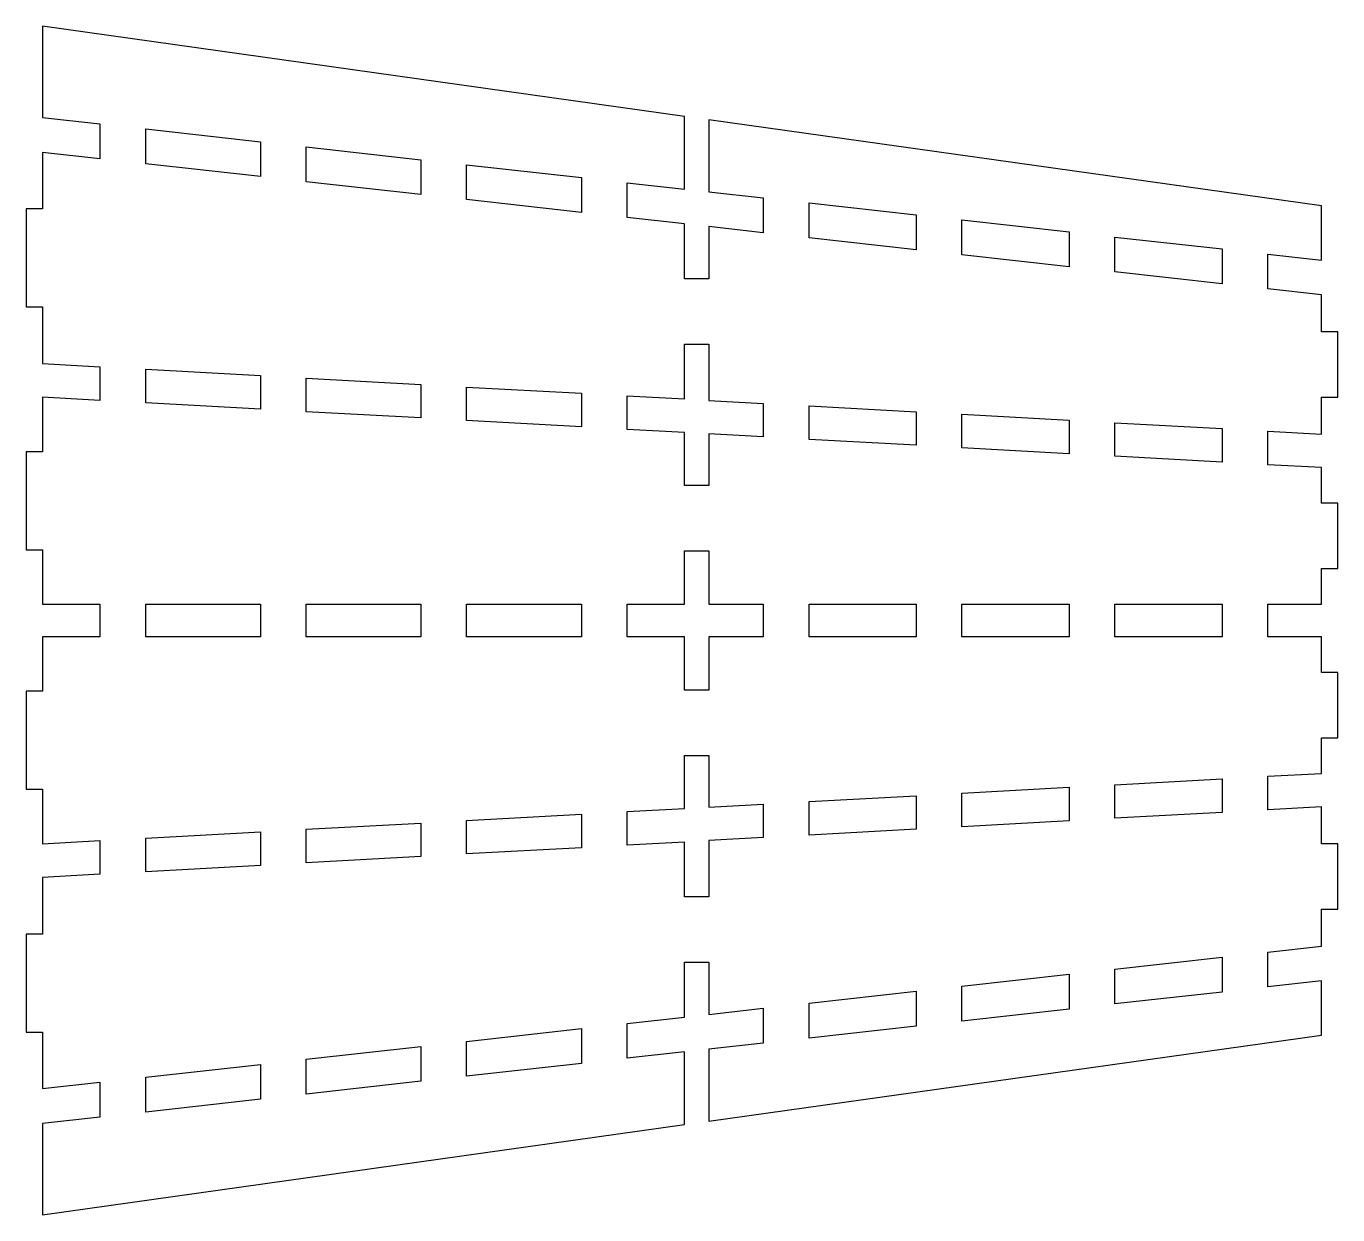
# Model space of a CAD drawing. Header units: inches. Extents: x -5.2 to 4.8, y -4.5 to 4.5.
import ezdxf

# ---------------------------------------------------------------- set-up
doc = ezdxf.new("R2010")
doc.units = ezdxf.units.IN
doc.header["$MEASUREMENT"] = 0

msp = doc.modelspace()

# ---------------------------------------------------------------- linework, layer by layer
for points in [[(4.27, 2.805), (4.68, 2.759), (4.68, 3.173), (-0.007, 3.832), (-0.007, 3.282), (0.41, 3.235), (0.41, 2.968), (-0.007, 3.015), (-0.007, 2.616), (-0.193, 2.616), (-0.193, 3.036), (-0.632, 3.084), (-0.632, 3.351), (-0.193, 3.302), (-0.193, 3.858), (-5.104, 4.548), (-5.104, 3.85), (-4.665, 3.801), (-4.665, 3.534), (-5.104, 3.583), (-5.104, 3.15), (-5.229, 3.15), (-5.229, 2.4), (-5.104, 2.4), (-5.104, 1.966), (-4.665, 1.942), (-4.665, 1.685), (-5.104, 1.709), (-5.104, 1.292), (-5.229, 1.292), (-5.229, 0.542), (-5.104, 0.542), (-5.104, 0.125), (-4.665, 0.125), (-4.665, -0.125), (-5.104, -0.125), (-5.104, -0.542), (-5.229, -0.542), (-5.229, -1.292), (-5.104, -1.292), (-5.104, -1.709), (-4.665, -1.685), (-4.665, -1.942), (-5.104, -1.966), (-5.104, -2.4), (-5.229, -2.4), (-5.229, -3.15), (-5.104, -3.15), (-5.104, -3.583), (-4.665, -3.534), (-4.665, -3.801), (-5.104, -3.85), (-5.104, -4.548), (-0.193, -3.858), (-0.193, -3.302), (-0.632, -3.351), (-0.632, -3.084), (-0.193, -3.036), (-0.193, -2.616), (-0.007, -2.616), (-0.007, -3.015), (0.41, -2.968), (0.41, -3.235), (-0.007, -3.282), (-0.007, -3.832), (4.68, -3.173), (4.68, -2.759), (4.27, -2.805), (4.27, -2.538), (4.68, -2.492), (4.68, -2.21), (4.805, -2.21), (4.805, -1.71), (4.68, -1.71), (4.68, -1.427), (4.27, -1.449), (4.27, -1.192), (4.68, -1.17), (4.68, -0.897), (4.805, -0.897), (4.805, -0.397), (4.68, -0.397), (4.68, -0.125), (4.27, -0.125), (4.27, 0.125), (4.68, 0.125), (4.68, 0.397), (4.805, 0.397), (4.805, 0.897), (4.68, 0.897), (4.68, 1.17), (4.27, 1.192), (4.27, 1.449), (4.68, 1.427), (4.68, 1.71), (4.805, 1.71), (4.805, 2.21), (4.68, 2.21), (4.68, 2.492), (4.27, 2.538)], [(-3.437, 3.397), (-4.315, 3.495), (-4.315, 3.762), (-3.437, 3.664)], [(-3.087, 3.358), (-3.087, 3.625), (-2.21, 3.527), (-2.21, 3.26)], [(-1.86, 3.221), (-1.86, 3.488), (-0.982, 3.39), (-0.982, 3.123)], [(1.58, 3.105), (1.58, 2.838), (0.76, 2.929), (0.76, 3.196)], [(1.93, 3.066), (2.75, 2.974), (2.75, 2.707), (1.93, 2.799)], [(3.92, 2.844), (3.92, 2.577), (3.1, 2.668), (3.1, 2.935)], [(-0.007, 2.116), (-0.007, 1.685), (0.41, 1.662), (0.41, 1.405), (-0.007, 1.428), (-0.007, 1.032), (-0.193, 1.032), (-0.193, 1.438), (-0.632, 1.463), (-0.632, 1.72), (-0.193, 1.696), (-0.193, 2.116)], [(-3.437, 1.874), (-3.437, 1.617), (-4.315, 1.666), (-4.315, 1.923)], [(-3.087, 1.855), (-2.21, 1.807), (-2.21, 1.55), (-3.087, 1.598)], [(-1.86, 1.787), (-0.982, 1.739), (-0.982, 1.482), (-1.86, 1.53)], [(1.58, 1.598), (1.58, 1.341), (0.76, 1.386), (0.76, 1.643)], [(1.93, 1.578), (2.75, 1.533), (2.75, 1.276), (1.93, 1.321)], [(3.92, 1.469), (3.92, 1.212), (3.1, 1.257), (3.1, 1.514)], [(0.41, 0.125), (0.41, -0.125), (-0.007, -0.125), (-0.007, -0.532), (-0.193, -0.532), (-0.193, -0.125), (-0.632, -0.125), (-0.632, 0.125), (-0.193, 0.125), (-0.193, 0.532), (-0.007, 0.532), (-0.007, 0.125)], [(-3.437, 0.125), (-3.437, -0.125), (-4.315, -0.125), (-4.315, 0.125)], [(-3.087, 0.125), (-2.21, 0.125), (-2.21, -0.125), (-3.087, -0.125)], [(-1.86, 0.125), (-0.982, 0.125), (-0.982, -0.125), (-1.86, -0.125)], [(1.58, 0.125), (1.58, -0.125), (0.76, -0.125), (0.76, 0.125)], [(1.93, 0.125), (2.75, 0.125), (2.75, -0.125), (1.93, -0.125)], [(3.92, 0.125), (3.92, -0.125), (3.1, -0.125), (3.1, 0.125)], [(-0.193, -2.116), (-0.193, -1.696), (-0.632, -1.72), (-0.632, -1.463), (-0.193, -1.438), (-0.193, -1.032), (-0.007, -1.032), (-0.007, -1.428), (0.41, -1.405), (0.41, -1.662), (-0.007, -1.685), (-0.007, -2.116)], [(1.93, -1.578), (1.93, -1.321), (2.75, -1.276), (2.75, -1.533)], [(3.92, -1.469), (3.1, -1.514), (3.1, -1.257), (3.92, -1.212)], [(1.58, -1.598), (0.76, -1.643), (0.76, -1.386), (1.58, -1.341)], [(-1.86, -1.787), (-1.86, -1.53), (-0.982, -1.482), (-0.982, -1.739)], [(-3.087, -1.855), (-3.087, -1.598), (-2.21, -1.55), (-2.21, -1.807)], [(-3.437, -1.874), (-4.315, -1.923), (-4.315, -1.666), (-3.437, -1.617)], [(3.92, -2.577), (3.92, -2.844), (3.1, -2.935), (3.1, -2.668)], [(1.93, -2.799), (2.75, -2.707), (2.75, -2.974), (1.93, -3.066)], [(1.58, -2.838), (1.58, -3.105), (0.76, -3.196), (0.76, -2.929)], [(-1.86, -3.488), (-1.86, -3.221), (-0.982, -3.123), (-0.982, -3.39)], [(-3.087, -3.625), (-3.087, -3.358), (-2.21, -3.26), (-2.21, -3.527)], [(-3.437, -3.664), (-4.315, -3.762), (-4.315, -3.495), (-3.437, -3.397)]]:
    msp.add_lwpolyline(points, close=True)

doc.saveas('drawing.dxf')
